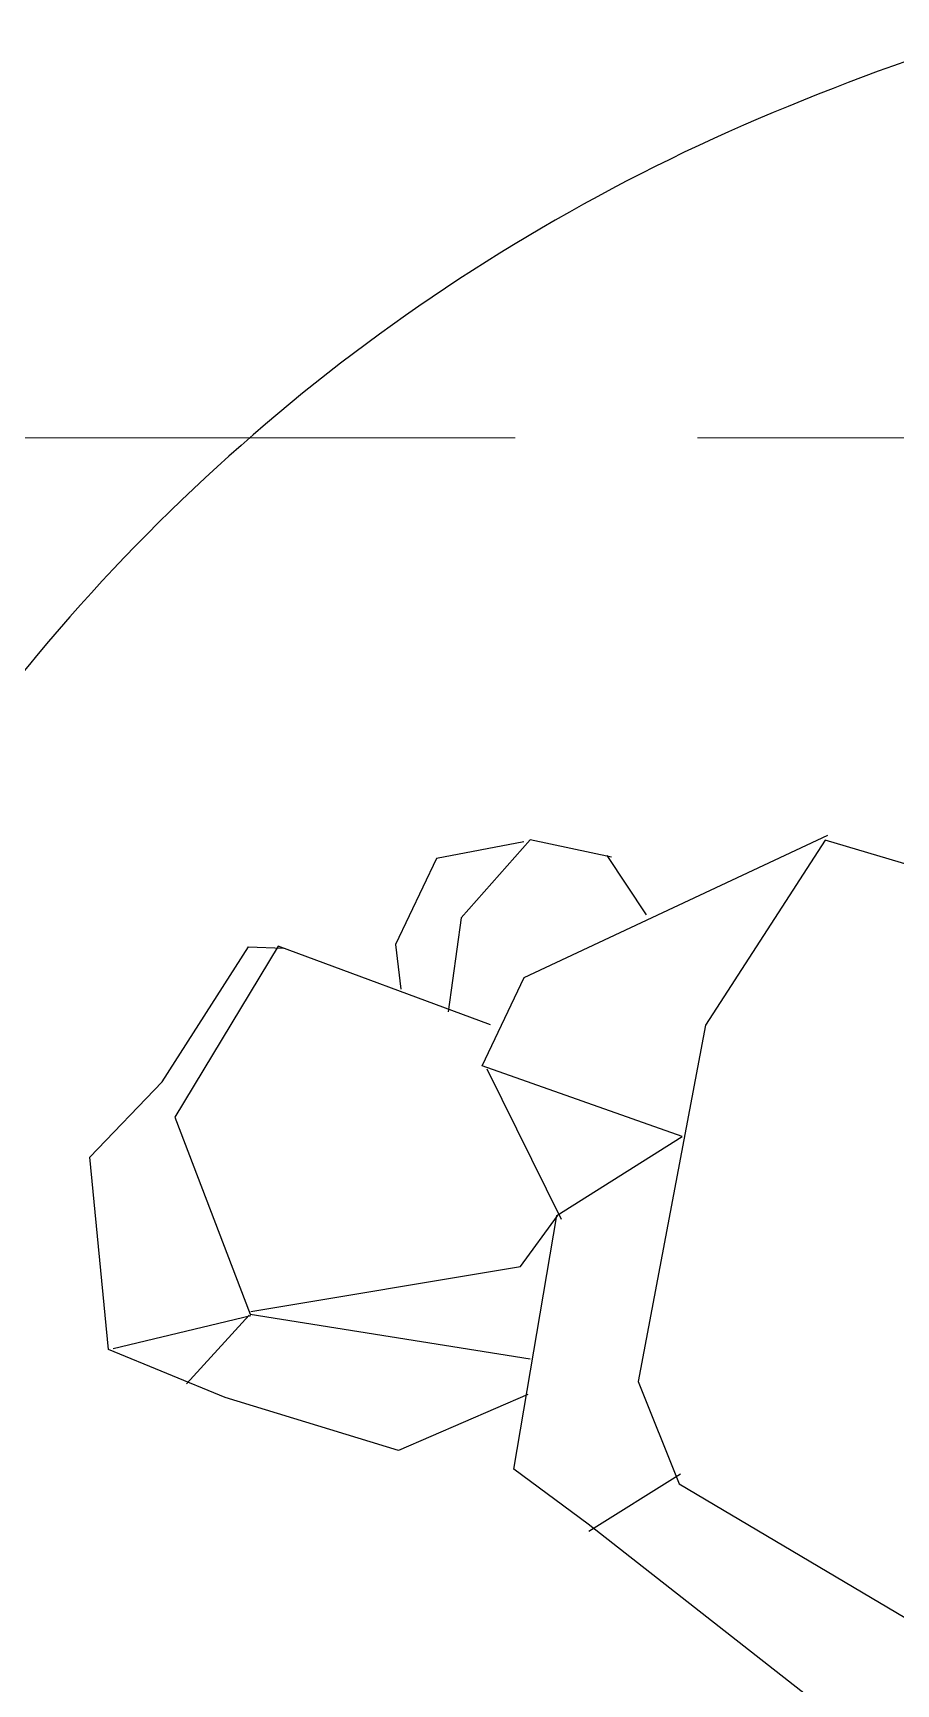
# Model space of a CAD drawing. Header units: millimetres. Extents: x -343543 to 400519, y -115663 to 104219.
# Drawn here: x -243773 to -243301, y 2318 to 3222 of the extents above; entities that cross this region are included whole.
import ezdxf
from ezdxf.xclip import XClip

# ---------------------------------------------------------------- set-up
doc = ezdxf.new("R2010")
doc.units = ezdxf.units.MM
doc.header["$XCLIPFRAME"] = 0
doc.linetypes.add('XREF MAT BANG TUONG XAY$0$CENTER', pattern=[50.8, 31.75, -6.35, 6.35, -6.35])
doc.layers.get('0').update_dxf_attribs({"color": 231, "lineweight": 0})
for name, color, linetype, lineweight in [('A-PATT', 252, 'Continuous', 9), ('A-SYMBOLS', 10, 'Continuous', 13), ('XREF MAT BANG TUONG XAY$0$A-GRID', 8, 'XREF MAT BANG TUONG XAY$0$CENTER', 15)]:
    doc.layers.add(name, color=color, linetype=linetype, lineweight=lineweight)
doc.layers.add('XREF MAT BANG NOI THAT$0$FF-Plants', color=8, linetype='Continuous')
doc.layers.add('XREF MAT BANG TUONG XAY$0$A-PATT', color=8, linetype='Continuous')
doc.styles.add('XREF MAT BANG NOI THAT$0$Standard', font='txt')

# ---------------------------------------------------------------- blocks, each defined once
blk = doc.blocks.new('XREF MAT BANG TUONG XAY$0$00.xref_IKIGAI_Truc')
at = {"layer": 'XREF MAT BANG TUONG XAY$0$A-GRID', "color": 8, "ltscale": 20}
blk.add_lwpolyline([(-2907.53, 3000), (42750, 3000)], dxfattribs=at)
blk = doc.blocks.new('XREF MAT BANG TUONG XAY$0$xref_IKIGAI_Cot')
at = {"layer": 'XREF MAT BANG TUONG XAY$0$A-GRID', "color": 8, "ltscale": 20}
blk.add_lwpolyline([(-2907.53, 3000), (42750, 3000)], dxfattribs=at)
blk = doc.blocks.new('XREF MAT BANG NOI THAT$0$YLD.Studio-01-255')
at = {"layer": 'XREF MAT BANG NOI THAT$0$FF-Plants', "color": 8}
for p, q in [((-638.79, 489.41), (-686.49, 480.3)), ((-635.32, 490.64), (-672.96, 447.89)), ((-638.59, 415.26), (-472.46, 493.2)), ((-590.82, 481.12), (-635.32, 490.64)), ((-473.81, 490.36), (-539.35, 389.05)), ((-217.03, 413.74), (-473.81, 490.36)), ((-686.49, 480.3), (-708.86, 433.18)), ((-593.26, 482.05), (-571.79, 449.45)), ((-672.96, 447.89), (-680.06, 396.41)), ((-836.52, 358.14), (-789.36, 432.07)), ((-773.13, 432.39), (-829.62, 338.81)), ((-789.36, 432.07), (-770.18, 431.19)), ((-656.96, 389.27), (-773.13, 432.39)), ((-708.86, 433.18), (-706.01, 408.73)), ((-661.54, 366.92), (-638.59, 415.26)), ((-539.35, 389.05), (-576.15, 193.95)), ((-552.05, 328.19), (-661.54, 366.92)), ((-659.01, 365.19), (-618.25, 282.9)), ((-876.25, 316.8), (-836.52, 358.14)), ((-829.62, 338.81), (-788.4, 230.95)), ((-620.73, 284.81), (-552.05, 328.19)), ((-865.92, 211.57), (-876.25, 316.8)), ((-644.23, 146.12), (-620.73, 284.81)), ((-640.62, 256.91), (-620.39, 284.72)), ((-788.15, 232.26), (-640.62, 256.91)), ((-788.1, 229.89), (-863.4, 211.87)), ((-789.05, 230.35), (-823.27, 192.81)), ((-788.4, 230.95), (-635.27, 206.4)), ((-802.05, 185.26), (-865.92, 211.57)), ((-576.15, 193.95), (-553.84, 138.05)), ((-707.28, 156.31), (-802.05, 185.26)), ((-636.48, 186.91), (-707.28, 156.31)), ((-603.51, 115.86), (-644.23, 146.12)), ((-553.84, 138.05), (-406.8, 50.81)), ((-457.94, 1.91), (-603.51, 115.86))]:
    blk.add_line(p, q, dxfattribs=at)
blk.add_lwpolyline([(-553.02, 143.37), (-603.09, 111.85)], dxfattribs=at)
at = {"color": 8, "style": 'XREF MAT BANG NOI THAT$0$Standard', "flags": 1}
for tag, p in [('YLD.STUDIO', (-196.03, -5.6)), ('抖音/小红书/公众号：YLD.STUDIO', (-196.03, -5.6)), ('YLD.STUDIO', (-196.03, -5.61))]:
    blk.add_attdef(tag, p, '', height=0.00296, dxfattribs=at)
blk = doc.blocks.new('XREF MAT BANG NOI THAT')
at = {"color": 8}
blk.add_blockref('XREF MAT BANG NOI THAT$0$YLD.Studio-01-255', (19988.2, 2289.37), dxfattribs=at)
blk = doc.blocks.new('01.Xref _MB T1')
at = {"layer": 'XREF MAT BANG TUONG XAY$0$A-PATT', "color": 8}
blk.add_lwpolyline([(24746.58978, 1202.53717, 0.082468327), (24022.4805, 1386.15429, 0.021735377), (23357.86025, 1416.92817, -0.007186396), (22570.54046, 1431.15427, -0.017000948), (22077.28112, 1468.35851, -0.042272716), (21500.01981, 1576.09554, -0.107296615), (21176.98178, 1736.9903, -0.160801585), (21037.59719, 1974.86923, -0.056519695), (21016.8414, 2276.40741, 0.095215252), (20969.555, 2631.37264, 0.170472702), (20584.73432, 3093.75179, 0.118792293), (20051.29879, 3268.72621, 0.11862728), (19502.40968, 3184.79873, 0.135530352), (19055.89909, 2847.02552, 0.131285629), (18885.70323, 2421.36024, 0.019866911), (18858.55277, 1959.72591, -0.063954217), (18814.13903, 1690.28546, -0.217715917), (18633.99179, 1490.84365, -0.082745941), (18269.47742, 1414.92062, -0.021794656), (17671.15311, 1400.46683, 0.00944351), (17056.00387, 1401.25773, 0.082639146), (16102.71191, 1248.63274, 0.188834132), (15497.2539, 748.06419, 0.135173683), (15381.4724, 15.00243)], format="xyb", dxfattribs=at)
at = {"color": 8}
blk.add_blockref('XREF MAT BANG TUONG XAY$0$00.xref_IKIGAI_Truc', (0.00011, 0), dxfattribs=at)
ref = blk.add_blockref('XREF MAT BANG TUONG XAY$0$xref_IKIGAI_Cot', (-0.00927, -0.00001), dxfattribs=at)
XClip(ref).set_block_clipping_path([(-1610.3425959283, -2225.6693134198), (41829.1295208634, 21555.8819575264)])
at = {"layer": 'A-PATT', "color": 8}
blk.add_blockref('XREF MAT BANG NOI THAT', (0, 0), dxfattribs=at)

msp = doc.modelspace()

# ---------------------------------------------------------------- block references
at = {"layer": 'A-SYMBOLS'}
msp.add_blockref('01.Xref _MB T1', (-262854.02, 0), dxfattribs=at)

doc.saveas('drawing.dxf')
